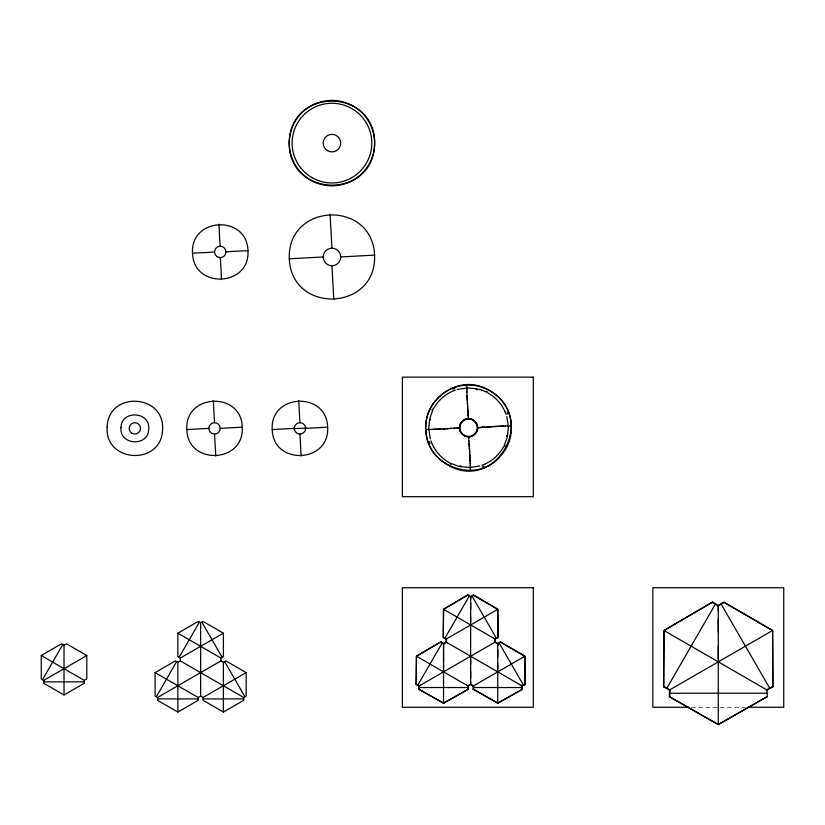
<?xml version="1.0" encoding="UTF-8"?>
<svg xmlns="http://www.w3.org/2000/svg" width="825" height="825" viewBox="0 0 825 825"><rect width="100%" height="100%" fill="white"/><g stroke="black" fill="none" stroke-linecap="round" stroke-linejoin="round"><path stroke-width="0.62" stroke-dasharray="4.12 3.09" d="M691.34 707.283L745.243 707.283"/><path stroke-width="1.24" d="M443.551 668.673L443.551 663.867M443.551 656.69L443.551 650.09M468.61 437.487L468.548 436.477L468.693 438.343M470.652 682.079L470.652 684.802L473.591 686.153M470.652 664.238L470.652 659.433M470.652 621.741L470.652 616.925M470.652 609.757L470.652 603.158M470.652 599.094L470.652 596.393M470.652 678.016L470.652 671.406M497.753 668.673L497.753 663.867M497.753 656.69L497.753 650.09M497.753 646.027L497.753 643.562M718.276 658.701L718.276 645.996M718.276 631.857L718.276 618.75M718.276 610.717L718.276 606.179M766.992 689.648L767.281 696.609L718.276 724.567L718.276 605.241L723.876 602.033L772.592 630.496L772.881 686.916L766.714 690.143M718.565 605.756L712.676 602.033L663.96 630.496L663.671 686.916L669.838 690.143M443.84 643.809L440.901 641.788L416.46 656.226L416.171 684.595L419.389 686.153M470.941 596.867L468.002 594.846L443.551 609.293L443.272 637.653L446.49 639.22M416.171 684.626L416.46 656.226L440.901 641.788M443.272 637.694L443.551 609.293L468.002 594.846M429.66 419.069L428.722 428.763L430.32 438.941M507.437 436.363L508.375 426.68L506.777 416.512M429.949 417.863L433.012 409.705M507.148 437.58L504.085 445.727M433.599 408.602C438.261 400.063 446.139 393.329 455.338 390.132M503.508 446.841C499.465 454.214 493.041 460.267 485.42 463.815M445.026 638.045L469.188 596.186M42.488 679.697L62.783 644.531M156.327 696.774L176.622 661.598M179.087 657.329L199.392 622.163M417.924 684.977L442.087 643.129M468.002 685.658L468.291 689.215L443.551 703.168L418.853 689.226L419.1 685.658M443.272 643.809L446.49 641.953M446.201 642.438L446.201 638.725M470.363 596.867L473.302 594.846L497.753 609.293L498.032 637.694L494.814 639.22M467.723 686.153L470.941 684.296M495.103 642.438L495.103 638.725M473.302 685.658L473.014 689.215L497.753 703.168L522.483 689.215L522.204 685.658M497.465 643.809L500.404 641.788L524.855 656.226L525.133 684.626L521.916 686.153M663.671 686.916L663.96 630.496L712.676 602.033M666.899 688.122L715.337 604.23M767.281 696.609L718.276 724.567L669.333 696.64L669.56 689.648M461.247 422.678L463.506 420.42A7.167 7.157 86.4 0 1 465.187 419.234A8.116 8.106 1.1 0 1 468.548 418.595A7.776 7.765 5.8 0 1 473.468 420.162M473.385 435.177L476.004 432.558A7.776 7.765 -84.2 0 0 477.685 427.721A7.765 7.755 16.3 0 0 476.108 422.802M445.912 639.22L497.753 609.293L498.032 637.694M418.811 686.163L495.382 641.953L498.032 643.809M41.25 655.535L61.555 643.82L64.02 645.243L64.02 694.97L84.325 683.255L84.325 680.408L41.25 655.535L41.25 678.985L43.715 680.408L86.79 655.535L86.79 678.985L84.325 680.408M64.02 645.243L66.485 643.82L86.79 655.535M177.86 633.177L198.165 621.452L200.63 622.875L200.63 696.063L203.094 697.486L246.159 672.612L246.159 696.063L243.695 697.486L180.324 660.887L180.324 658.041L223.4 633.177L223.4 656.628L220.935 658.041L177.86 633.177L177.86 656.628L180.324 658.041M200.63 622.875L203.094 621.452L223.4 633.177M155.09 672.612L175.395 660.887L177.86 662.31L177.86 712.047L198.165 700.332L198.165 697.486L155.09 672.612L155.09 696.063L157.554 697.486L220.935 660.887L220.935 658.041M177.86 662.31L180.324 660.887M243.695 697.486L243.695 700.332L223.4 712.047L223.4 662.31L225.864 660.887L246.159 672.612M198.165 697.486L200.63 696.063M522.483 689.215L497.753 703.168L473.591 689.215L473.591 685.822L470.652 684.131L470.652 597.032L473.591 595.341L497.753 609.293M418.853 689.226L443.551 703.168L443.551 643.974L446.49 642.283L446.49 638.89L443.551 637.199M497.753 637.199L494.814 638.89L494.814 642.283L497.753 643.974L497.753 703.168M419.451 685.792L420.502 685.183M497.753 643.974L500.682 642.283L524.855 656.226L525.133 684.626M466.599 685.183L467.651 685.792L470.652 684.131M443.551 703.168L468.291 689.215M473.024 686.153L524.855 656.226M524.855 684.131L521.916 685.822L521.916 689.215M772.881 686.916L772.592 630.496L724.154 602.528L718.276 605.921L712.398 602.528M669.261 690.154L772.592 630.496M766.714 689.813L772.592 686.421M485.389 463.836L481.759 465.31M457.328 389.493L467.507 387.894L477.201 388.833M479.768 465.95L470.312 467.528M214.541 251.914L211.458 252.192A60.05 3.187 0 0 1 200.815 252.801L192.524 253.131C190.204 217.037 247.118 214.552 247.954 250.707C250.274 286.801 193.359 289.286 192.524 253.131M225.926 251.914L229.02 251.646A60.05 3.187 0 0 1 239.662 251.037L247.954 250.707M457.194 427.927L459.793 427.721L457.38 427.917M478.149 427.67L477.314 427.721A8.755 8.755 0 0 1 464.166 435.311A8.755 8.755 0 0 1 464.166 420.131A8.755 8.755 0 0 1 477.314 427.721L492.061 426.669M323.183 256.957L289.286 258.823C286.894 202.898 372.106 199.176 374.591 255.1C376.984 311.015 291.782 314.738 289.286 258.823M340.704 256.957A8.755 8.755 0 0 0 327.556 249.377A8.755 8.755 0 0 0 327.556 264.547A8.755 8.755 0 0 0 340.704 256.957L374.591 255.1M208.849 428.371L186.832 429.577C184.511 393.494 241.426 391.009 242.261 427.164C244.582 463.248 187.667 465.733 186.832 429.577M220.234 428.371A5.692 5.692 0 0 0 211.695 423.442A5.692 5.692 0 0 0 211.695 433.3A5.692 5.692 0 0 0 220.234 428.371L242.261 427.164M294.236 428.371L272.219 429.577C269.888 393.494 326.813 391.009 327.638 427.164C329.959 463.248 273.044 465.733 272.219 429.577M478.634 427.597L482.625 427.288M457.751 427.907L454.276 428.165M454.884 428.123L450.739 428.423M482.439 427.288L484.058 427.185M484.265 427.164L484.894 427.123M450.11 428.464L451.347 428.392M449.068 428.526L450.502 428.443M486.595 426.999L488.039 426.907M449.677 428.495L446.098 428.711M447.026 428.66L448.841 428.546M488.256 426.886L490.999 426.731M447.222 428.649L444.685 428.794M444.005 428.835L445.789 428.732M491.308 426.7L497.341 426.391M466.692 385.069C455.905 385.522 445.335 390.235 437.869 398.042A6.342 0.835 -47.5 0 0 436.301 399.743C421.183 415.986 422.4 443.53 438.869 458.401A6.342 0.835 42.5 0 0 440.571 459.968C492.546 502.198 544.954 413.562 483.254 387.502C455.4 375.385 422.008 401.981 426.04 431.671C427.484 466.795 476.272 483.873 499.311 457.328A6.342 0.835 -47.5 0 0 500.796 455.699C515.914 439.457 514.697 411.912 498.228 397.042A6.342 0.835 42.5 0 0 496.526 395.474C488.39 388.369 477.479 384.563 466.692 385.069L466.847 389.699M444.407 428.814L438.199 429.124M442.334 428.928L443.324 428.866M493.773 426.566L495.093 426.494M495.423 426.484L496.062 426.453M439.766 429.052L440.395 429.021M496.609 426.422L498.279 426.339M439.24 429.082L434.754 429.268M497.867 426.36L499.527 426.288M293.628 428.649L306.23 428.093M499.104 426.308L502.343 426.164M425.896 429.577L434.239 429.289M511.201 425.855L505.23 426.061M501.084 426.216L500.146 426.257M436.012 429.217L436.951 429.186M503.611 426.123L501.6 426.205M435.497 429.237L433.166 429.33M502.868 426.154L505.467 426.051M327.638 427.164L305.621 428.371A5.692 5.692 0 0 1 297.082 433.3A5.692 5.692 0 0 1 297.082 423.442A5.692 5.692 0 0 1 305.621 428.371L305.611 428.123M470.291 467.528L459.907 466.61M494.814 641.953L495.392 641.953M43.715 681.832L84.325 681.832M419.389 687.524L467.723 687.524M473.591 687.524L521.916 687.524M473.014 689.215L473.591 689.215M669.838 693.217L766.714 693.217M669.333 696.64L718.276 724.567M157.554 698.909L198.165 698.909M203.094 698.909L243.695 698.909M688.772 707.283L652.833 707.283L652.833 587.751L783.75 587.751L783.75 707.283L747.811 707.283M478.407 389.122L482.161 390.277M458.69 466.321L450.543 463.258M482.182 390.287L486.564 392.184M487.668 392.772C495.052 396.815 501.095 403.239 504.653 410.86M449.429 462.67C440.89 458.009 434.156 450.13 430.959 440.932M663.96 630.496L767.302 690.164M663.96 686.421L669.838 689.813L669.838 696.609M467.723 595.341L470.652 597.032M443.551 609.293L495.392 639.22M522.338 686.07L445.912 641.943M440.622 642.283L443.551 643.974M416.46 656.226L468.198 686.101M416.46 684.131L419.389 685.822L419.389 689.215M220.935 660.887L223.4 662.31M223.4 712.047L203.094 700.332L203.094 697.486M177.86 712.047L157.554 700.332L157.554 697.486M64.02 694.97L43.715 683.255L43.715 680.408M493.897 638.354L494.453 638.674M446.861 642.489L447.408 642.809M520.998 685.297L521.544 685.616M473.385 420.255L476.004 422.885M463.506 435.022L461.247 432.764A7.167 7.157 -3.6 0 1 460.072 431.083A8.116 8.106 -88.9 0 1 459.432 427.721M721.215 604.23L769.653 688.122M472.117 596.186L496.289 638.045M499.218 643.129L523.38 684.977M201.857 622.163L222.162 657.329M224.627 661.598L244.932 696.774M504.663 410.891L506.137 414.521M220.234 246.232L219.966 243.138A60.05 3.187 90 0 1 219.357 232.495L219.027 224.204M220.234 257.606L220.512 260.7A60.05 3.187 -90 0 1 221.121 271.343L221.451 279.634M331.939 248.201L330.082 214.304M331.939 265.722L333.805 299.609M299.929 422.678L298.712 400.661M299.929 434.063L301.135 456.081M214.541 422.678L213.335 400.661M214.541 434.063L215.758 456.081M468.61 437.126L468.93 441.189M468.311 415.996L468.548 418.956L468.239 415.233M468.301 416.182L468.177 414.449M468.136 413.851L468.239 415.418M468.177 414.635L467.651 406.797M468.92 440.808L469.435 448.439M468.115 413.83L467.94 411.355M469.105 443.438L469.208 444.902M467.94 411.17L467.785 408.86M469.219 444.923L469.332 446.789M469.384 447.428L469.446 448.645M467.579 405.632L467.672 407.199M469.435 448.243L469.518 449.811M467.62 406.395L467.28 400.207M469.477 449.048L469.6 451.234M469.569 450.481L469.868 456.194M467.414 402.837L467.476 403.858M469.621 451.584L469.683 452.605M469.786 454.585L469.817 455.235M467.228 399.248L467.311 400.94M467.249 399.661L467.146 397.361M469.848 455.771L470.013 459.319M469.91 457.132L469.961 458.071M470.415 470.374L470.26 465.733M467.105 396.433L467.187 398.403M469.961 458.277L470.033 459.948M467.063 395.495L467.136 397.165M470.013 459.525L470.188 463.743M467.084 395.918L466.909 391.689M470.075 460.886L470.106 461.505M470.26 465.991L470.168 463.32M466.837 389.452L466.929 392.123M443.551 643.335L443.551 649.203M467.723 685.822L467.723 689.215M443.551 657.298L443.551 662.279M443.551 670.282L443.551 671.88M473.468 435.28A7.765 7.755 -73.7 0 1 468.548 436.858M468.548 436.734A8.126 8.013 12.6 0 1 465.228 436.105A7.167 7.074 50.6 0 1 463.547 434.971M459.535 427.721A8.126 8.013 -77.4 0 1 460.164 424.401A7.167 7.074 -39.4 0 1 461.299 422.72M506.859 435.26A65.928 21.708 75 0 1 506.602 436.497M505.117 445.294A63.009 21.007 -33.3 0 1 504.58 446.397M484.12 466.177A60.411 20.635 11.3 0 1 482.305 466.96M476.087 389.41A65.928 21.708 -15 0 1 477.324 389.668M486.121 391.163A62.999 21.007 56.7 0 1 487.224 391.689M507.014 412.16A60.421 20.635 -78.7 0 1 507.787 413.975M430.238 420.183A65.928 21.708 75 0 1 430.495 418.945M431.98 410.149A63.009 21.017 -33.3 0 1 432.517 409.045M452.977 389.256A60.411 20.635 11.3 0 1 454.792 388.482M461.01 466.032A65.918 21.708 -15 0 1 459.772 465.774M450.976 464.279A63.009 21.017 56.7 0 1 449.873 463.753M430.093 443.293A60.411 20.635 -78.7 0 1 429.309 441.478M289.266 141.838C287.616 197.794 372.91 200.351 374.612 144.396C376.262 88.45 290.978 85.883 289.266 141.838M107.157 426.855C104.445 462.918 161.329 466.032 162.556 429.887C165.278 393.824 108.384 390.72 107.157 426.855M121.007 427.618C119.182 445.428 148.583 447.037 148.706 429.124C150.532 411.314 121.131 409.705 121.007 427.618M533.301 377.138L402.383 377.138L402.383 496.681L533.301 496.681L533.301 377.138M533.301 587.751L402.383 587.751L402.383 707.283L533.301 707.283L533.301 587.751M311.829 177.509A39.848 39.848 0 0 0 371.786 143.333A39.848 39.848 0 0 0 312.201 108.498A39.848 39.848 0 0 0 311.829 177.509M310.365 179.974A42.704 42.704 0 0 0 374.632 143.354A42.704 42.704 0 0 0 310.788 106.002A42.704 42.704 0 0 0 310.365 179.974M327.391 150.604A8.755 8.755 0 0 0 340.694 143.313A8.755 8.755 0 0 0 327.731 135.434A8.755 8.755 0 0 0 327.391 150.604M464.001 435.61A9.106 9.106 0 0 0 477.665 427.721A9.106 9.106 0 0 0 464.001 419.832A9.106 9.106 0 0 0 464.001 435.61M217.171 256.719A5.692 5.692 0 0 0 225.926 252.172A5.692 5.692 0 0 0 217.614 246.871A5.692 5.692 0 0 0 217.171 256.719M132.01 433.3A5.692 5.692 0 0 0 140.549 428.371A5.692 5.692 0 0 0 132.01 423.442A5.692 5.692 0 0 0 132.01 433.3"/></g></svg>
